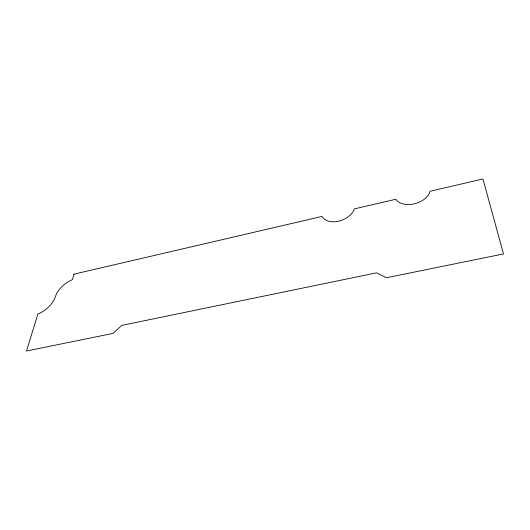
<?xml version="1.0" encoding="UTF-8"?>
<svg xmlns="http://www.w3.org/2000/svg" width="530" height="530" viewBox="0 0 530 530"><rect width="100%" height="100%" fill="white"/><g stroke="black" fill="none" stroke-linecap="round" stroke-linejoin="round"><path stroke-width="0.79" d="M74.008 274.149L72.484 279.628A20.319 11.978 -36.3 0 0 55.385 296.641A20.173 11.514 -37.5 0 1 37.882 314.051L26.5 351.012L112.996 333.403L121.728 325.394L376.572 272.851L386.469 277.746L503.5 253.93L482.936 178.988L429.982 191.31A18.219 11.726 -15.7 0 1 414.321 203.825A18.219 11.726 -15.7 0 1 395.817 199.26L354.325 208.919A17.371 11.289 -20.5 0 1 338.703 221.169A17.371 11.289 -20.5 0 1 322.061 216.425L74.008 274.149"/></g></svg>
